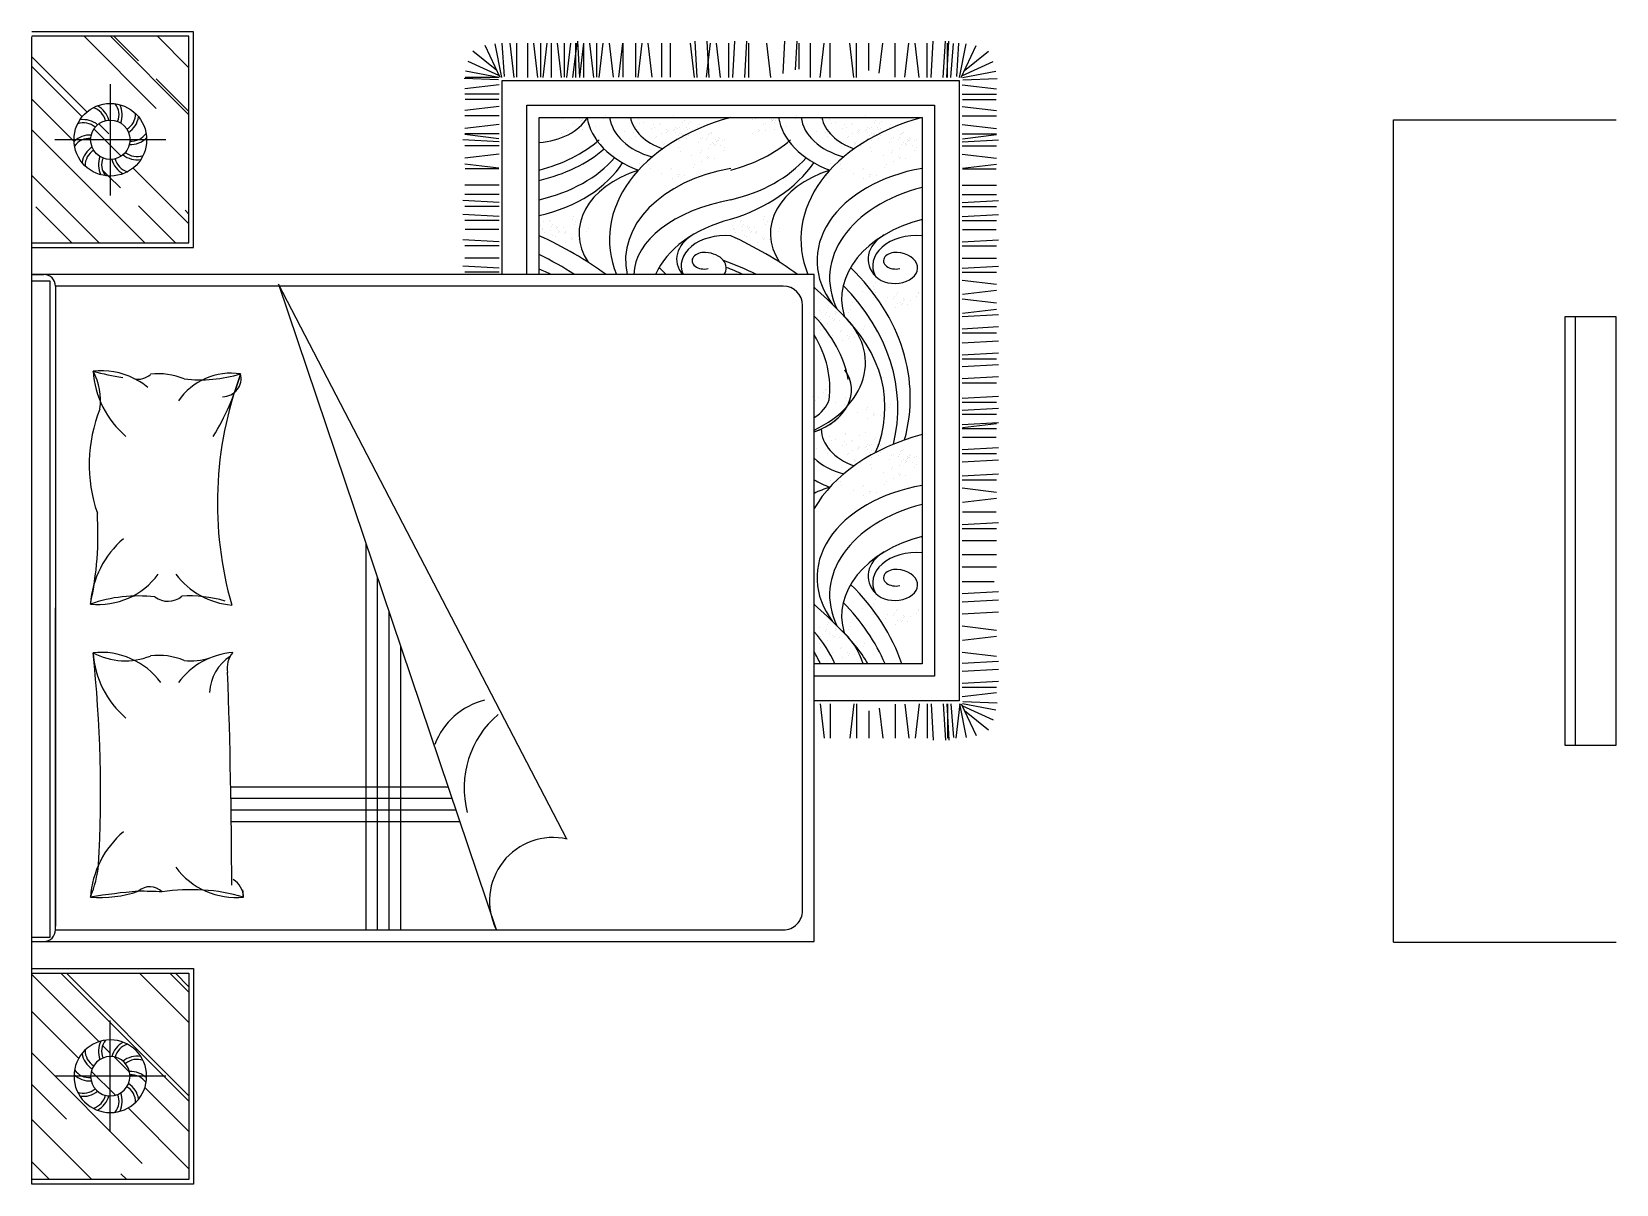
# Model space of a CAD drawing. Header units: millimetres. Extents: x 1 to 3701, y 26 to 2717.
import ezdxf

# ---------------------------------------------------------------- set-up
doc = ezdxf.new("R2010")
doc.units = ezdxf.units.MM
doc.layers.add('Furniture_家具', color=253, linetype='Continuous')

# ---------------------------------------------------------------- blocks, each defined once
blk = doc.blocks.new('床', base_point=(-0.1, 0))
at = {"layer": 'Furniture_家具'}
for p, q in [((377.9, 2691.2), (-0.1, 2691.2)), ((367.1, 2680.4), (-0.1, 2680.4)), ((-0.1, 0), (-0.1, 2679.3)), ((290.9, 2512.2), (122.7, 2680.4)), ((367.1, 2497.1), (183.8, 2680.4)), ((248.9, 2623), (191.4, 2680.4)), ((367.1, 2606.6), (293.3, 2680.4)), ((367.1, 2198), (367.1, 2680.4)), ((377.9, 2187.2), (377.9, 2691.2)), ((1103.5, 2586.9), (1098.8, 2664.3)), ((1126.2, 2584.4), (1116.8, 2664.4)), ((1133, 2585.1), (1133, 2664.3)), ((1158, 2584.4), (1158, 2664.4)), ((1181.8, 2584.4), (1172.3, 2664.4)), ((1188.6, 2585.1), (1188.6, 2664.3)), ((1194.1, 2584.4), (1203.5, 2664.4)), ((1213.5, 2584.4), (1213.5, 2664.4)), ((1237.3, 2584.4), (1227.9, 2664.4)), ((1244.1, 2585.1), (1244.1, 2664.3)), ((1249.7, 2584.4), (1259.1, 2664.4)), ((1263.8, 2584.4), (1273.3, 2664.4)), ((1270.1, 2584.4), (1270.1, 2664.4)), ((1279.6, 2584.4), (1274.9, 2669.1)), ((1279.8, 2585.1), (1289.2, 2664.4)), ((1289, 2584.4), (1289, 2664.4)), ((1312.8, 2584.4), (1303.4, 2664.4)), ((1319.6, 2585.1), (1319.6, 2664.3)), ((1325.2, 2584.4), (1334.6, 2664.4)), ((1358.2, 2585.1), (1348.7, 2664.4)), ((1370.5, 2585.1), (1380, 2664.4)), ((1380.9, 2585.1), (1380.9, 2664.3)), ((1410.3, 2585.1), (1410.3, 2664.3)), ((1415.9, 2584.4), (1425.3, 2664.4)), ((1448.9, 2585.1), (1439.5, 2664.4)), ((1471.6, 2585.1), (1471.6, 2664.3)), ((1491.6, 2585.1), (1491.6, 2664.3)), ((1547.3, 2584.4), (1537.9, 2664.4)), ((1553.4, 2584.4), (1548.7, 2669.1)), ((1575.6, 2585.1), (1585, 2664.4)), ((1581.7, 2584.4), (1577, 2669.1)), ((1608.6, 2584.4), (1599.2, 2664.4)), ((1627.5, 2584.4), (1627.5, 2664.4)), ((1636.9, 2584.4), (1641.6, 2669.1)), ((1665.2, 2584.4), (1669.9, 2669.1)), ((1674.6, 2584.4), (1674.6, 2664.4)), ((1725.8, 2584.4), (1716.3, 2664.4)), ((1754.6, 2593.8), (1758.8, 2669.1)), ((1783.3, 2601.8), (1787.1, 2669.1)), ((1791.8, 2603.5), (1791.8, 2664.4)), ((1818.1, 2584.4), (1818.1, 2664.3)), ((1840.7, 2584.4), (1850.2, 2664.4)), ((1864.1, 2584.4), (1864.1, 2664.3)), ((1919.9, 2584.4), (1910.5, 2664.4)), ((1925.4, 2584.4), (1925.4, 2664.3)), ((1954.9, 2600.6), (1954.9, 2664.3)), ((1978.7, 2594.3), (1987, 2664.4)), ((2016.2, 2585.1), (2016.2, 2664.3)), ((2038.9, 2585.1), (2048.3, 2664.4)), ((2071.9, 2584.4), (2062.5, 2664.4)), ((2090.8, 2584.4), (2090.8, 2664.4)), ((2100.2, 2584.4), (2104.9, 2669.1)), ((2128.5, 2584.4), (2133.2, 2669.1)), ((2137, 2584.4), (2141.7, 2669.1)), ((2137.9, 2584.4), (2137.9, 2664.4)), ((2160.3, 2586.9), (2165, 2664.3)), ((128.9, 2503.7), (-0.1, 2632.7)), ((1086, 2600.4), (1029.8, 2645.4)), ((1093.6, 2584.2), (1058.6, 2658.6)), ((1097.5, 2584.5), (1081.8, 2662.9)), ((2146.4, 2584.4), (2151.9, 2663.4)), ((2166.3, 2584.5), (2182, 2662.9)), ((2170.2, 2584.2), (2205.2, 2658.6)), ((2177.8, 2600.4), (2234.1, 2645.4)), ((117.5, 2492.1), (-0.1, 2609.8)), ((1090.9, 2583.9), (1013.1, 2598.7)), ((1090.8, 2588.9), (1018.8, 2621.8)), ((2173, 2588.9), (2245, 2621.8)), ((2173, 2583.9), (2250.8, 2598.7)), ((183.5, 2568.7), (183.5, 2309.1)), ((367.1, 2504.8), (290.9, 2581)), ((1090, 2578.8), (1009.5, 2581.9)), ((1091.5, 2567.1), (1011.5, 2557.6)), ((1091.5, 2567.1), (1011.5, 2557.6)), ((1090.9, 2584), (1011.7, 2584)), ((1098.4, 2124.1), (1098.4, 2577.5)), ((1098.4, 2577.5), (2165.4, 2577.5)), ((2165.4, 2577.5), (2165.4, 1128.7)), ((2172.3, 2567.1), (2252.3, 2557.6)), ((2173.8, 2578.8), (2254.3, 2581.9)), ((98.8, 2434.5), (-0.1, 2533.4)), ((1091.5, 2545.4), (1011.5, 2545.4)), ((1091.5, 2545.4), (1011.5, 2545.4)), ((1091.5, 2516.3), (1011.5, 2506.9)), ((1090.9, 2533.2), (1011.7, 2533.2)), ((1090.9, 2533.2), (1011.7, 2533.2)), ((1156, 2519.9), (2107.8, 2519.9)), ((1156, 2124.1), (1156, 2519.9)), ((2107.8, 2519.9), (2107.8, 1186.3)), ((2172.3, 2545.4), (2252.3, 2545.4)), ((2172.3, 2516.3), (2252.3, 2506.9)), ((2173, 2533.2), (2252.2, 2533.2)), ((1091.5, 2494.6), (1011.5, 2494.6)), ((1184.9, 2491.1), (2079, 2491.1)), ((1184.9, 2124.1), (1184.9, 2491.1)), ((1235.9, 2486.8), (1235.9, 2486.8)), ((1242.7, 2488.9), (1242.7, 2488.9)), ((1279.5, 2487.1), (1279.5, 2487.1)), ((1280.5, 2482), (1280.5, 2482)), ((1283, 2484.9), (1283, 2484.9)), ((1283, 2483.8), (1283, 2483.8)), ((1285.3, 2487.2), (1285.3, 2487.2)), ((1289.9, 2484.9), (1289.9, 2484.9)), ((1295.8, 2483.4), (1295.8, 2483.4)), ((1336.1, 2488.5), (1336.1, 2488.5)), ((1339.6, 2495.1), (1339.6, 2495.1)), ((1394.3, 2488.7), (1394.3, 2488.7)), ((1416.1, 2485.4), (1416.1, 2485.4)), ((1453.4, 2491.2), (1453.4, 2491.2)), ((1485.2, 2489.5), (1485.2, 2489.5)), ((1499.1, 2495.5), (1499.1, 2495.5)), ((1523.4, 2484.9), (1523.4, 2484.9)), ((1537.8, 2481.1), (1537.8, 2481.1)), ((1683, 2486.8), (1683, 2486.8)), ((1689.7, 2488.9), (1689.7, 2488.9)), ((1726.6, 2487.1), (1726.6, 2487.1)), ((1727.5, 2482), (1727.5, 2482)), ((1730, 2484.9), (1730, 2484.9)), ((1730, 2483.8), (1730, 2483.8)), ((1732.3, 2487.2), (1732.3, 2487.2)), ((1737, 2484.9), (1737, 2484.9)), ((1742.8, 2483.4), (1742.8, 2483.4)), ((1783.2, 2488.5), (1783.2, 2488.5)), ((1786.7, 2495.1), (1786.7, 2495.1)), ((1841.3, 2488.7), (1841.3, 2488.7)), ((1863.1, 2485.4), (1863.1, 2485.4)), ((1900.4, 2491.2), (1900.4, 2491.2)), ((1932.2, 2489.5), (1932.2, 2489.5)), ((1946.1, 2495.5), (1946.1, 2495.5)), ((1970.5, 2484.9), (1970.5, 2484.9)), ((1984.9, 2481.1), (1984.9, 2481.1)), ((2079, 2491.1), (2079, 1215.1)), ((2172.3, 2494.6), (2252.3, 2494.6)), ((264, 2198), (-0.1, 2462.1)), ((209, 2400.7), (145.3, 2464.4)), ((180.2, 2452.4), (156.5, 2476.1)), ((1091.5, 2474.4), (1011.5, 2465)), ((1091.5, 2452.7), (1011.5, 2452.7)), ((1090.9, 2441.4), (1011.5, 2450.8)), ((1236.8, 2452.4), (1236.8, 2452.4)), ((1249.7, 2463.5), (1249.7, 2463.5)), ((1250.7, 2458.4), (1250.7, 2458.4)), ((1253.2, 2461.3), (1253.2, 2461.3)), ((1262.5, 2475.4), (1262.5, 2475.4)), ((1266, 2459.7), (1266, 2459.7)), ((1266.6, 2476), (1266.6, 2476)), ((1286.4, 2478.3), (1286.4, 2478.3)), ((1286.4, 2462.5), (1286.4, 2462.5)), ((1299.4, 2473.6), (1299.4, 2473.6)), ((1300.3, 2468.5), (1300.3, 2468.5)), ((1302.9, 2471.4), (1302.9, 2471.4)), ((1315.7, 2469.9), (1315.7, 2469.9)), ((1384.4, 2458.3), (1384.4, 2458.3)), ((1406.2, 2455.1), (1406.2, 2455.1)), ((1408.6, 2471), (1408.6, 2471)), ((1409.8, 2446.3), (1409.8, 2446.3)), ((1419.8, 2476.7), (1419.8, 2476.7)), ((1429.1, 2478.5), (1429.1, 2478.5)), ((1446.4, 2465.2), (1446.4, 2465.2)), ((1450.9, 2475.3), (1450.9, 2475.3)), ((1454.5, 2466.5), (1454.5, 2466.5)), ((1456.9, 2443.3), (1456.9, 2443.3)), ((1459.1, 2446.7), (1459.1, 2446.7)), ((1466.8, 2473.7), (1466.8, 2473.7)), ((1469.1, 2477.1), (1469.1, 2477.1)), ((1470.3, 2452.4), (1470.3, 2452.4)), ((1481.1, 2455.1), (1481.1, 2455.1)), ((1483.2, 2463.5), (1483.2, 2463.5)), ((1484.2, 2458.4), (1484.2, 2458.4)), ((1486.7, 2461.3), (1486.7, 2461.3)), ((1499.5, 2459.7), (1499.5, 2459.7)), ((1501.6, 2463.6), (1501.6, 2463.6)), ((1503.6, 2454.9), (1503.6, 2454.9)), ((1503.9, 2467), (1503.9, 2467)), ((1505, 2442.3), (1505, 2442.3)), ((1508.6, 2465), (1508.6, 2465)), ((1510, 2447.9), (1510, 2447.9)), ((1513.5, 2468.4), (1513.5, 2468.4)), ((1513.5, 2454.5), (1513.5, 2454.5)), ((1518, 2453.3), (1518, 2453.3)), ((1518.9, 2448.2), (1518.9, 2448.2)), ((1520, 2478.3), (1520, 2478.3)), ((1521.5, 2451.2), (1521.5, 2451.2)), ((1525.4, 2451.7), (1525.4, 2451.7)), ((1527.9, 2467.6), (1527.9, 2467.6)), ((1529.1, 2442.9), (1529.1, 2442.9)), ((1530.4, 2461.8), (1530.4, 2461.8)), ((1532.8, 2477.7), (1532.8, 2477.7)), ((1534, 2453), (1534, 2453)), ((1534.3, 2449.6), (1534.3, 2449.6)), ((1535.3, 2465.2), (1535.3, 2465.2)), ((1539, 2456.4), (1539, 2456.4)), ((1554.7, 2468.2), (1554.7, 2468.2)), ((1558.2, 2474.8), (1558.2, 2474.8)), ((1565.6, 2445), (1565.6, 2445)), ((1578.4, 2443.3), (1578.4, 2443.3)), ((1581.1, 2450.1), (1581.1, 2450.1)), ((1583.3, 2453.5), (1583.3, 2453.5)), ((1586.1, 2453.4), (1586.1, 2453.4)), ((1588.3, 2456.8), (1588.3, 2456.8)), ((1602.4, 2443.2), (1602.4, 2443.2)), ((1683.8, 2452.4), (1683.8, 2452.4)), ((1696.7, 2463.5), (1696.7, 2463.5)), ((1697.7, 2458.4), (1697.7, 2458.4)), ((1700.2, 2461.3), (1700.2, 2461.3)), ((1709.6, 2475.4), (1709.6, 2475.4)), ((1713, 2459.7), (1713, 2459.7)), ((1713.6, 2476), (1713.6, 2476)), ((1733.5, 2478.3), (1733.5, 2478.3)), ((1733.5, 2462.5), (1733.5, 2462.5)), ((1746.4, 2473.6), (1746.4, 2473.6)), ((1747.4, 2468.5), (1747.4, 2468.5)), ((1749.9, 2471.4), (1749.9, 2471.4)), ((1762.7, 2469.9), (1762.7, 2469.9)), ((1831.4, 2458.3), (1831.4, 2458.3)), ((1853.2, 2455.1), (1853.2, 2455.1)), ((1855.7, 2471), (1855.7, 2471)), ((1856.9, 2446.3), (1856.9, 2446.3)), ((1866.8, 2476.7), (1866.8, 2476.7)), ((1876.1, 2478.5), (1876.1, 2478.5)), ((1893.4, 2465.2), (1893.4, 2465.2)), ((1897.9, 2475.3), (1897.9, 2475.3)), ((1901.6, 2466.5), (1901.6, 2466.5)), ((1903.9, 2443.3), (1903.9, 2443.3)), ((1906.2, 2446.7), (1906.2, 2446.7)), ((1913.9, 2473.7), (1913.9, 2473.7)), ((1916.1, 2477.1), (1916.1, 2477.1)), ((1917.3, 2452.4), (1917.3, 2452.4)), ((1928.2, 2455.1), (1928.2, 2455.1)), ((1930.2, 2463.5), (1930.2, 2463.5)), ((1931.2, 2458.4), (1931.2, 2458.4)), ((1933.7, 2461.3), (1933.7, 2461.3)), ((1946.5, 2459.7), (1946.5, 2459.7)), ((1948.6, 2463.6), (1948.6, 2463.6)), ((1950.6, 2454.9), (1950.6, 2454.9)), ((1950.9, 2467), (1950.9, 2467)), ((1952.1, 2442.3), (1952.1, 2442.3)), ((1955.6, 2465), (1955.6, 2465)), ((1957.1, 2447.9), (1957.1, 2447.9)), ((1960.6, 2468.4), (1960.6, 2468.4)), ((1960.6, 2454.5), (1960.6, 2454.5)), ((1965, 2453.3), (1965, 2453.3)), ((1966, 2448.2), (1966, 2448.2)), ((1967, 2478.3), (1967, 2478.3)), ((1968.5, 2451.2), (1968.5, 2451.2)), ((1972.4, 2451.7), (1972.4, 2451.7)), ((1974.9, 2467.6), (1974.9, 2467.6)), ((1976.1, 2442.9), (1976.1, 2442.9)), ((1977.4, 2461.8), (1977.4, 2461.8)), ((1979.9, 2477.7), (1979.9, 2477.7)), ((1981.1, 2453), (1981.1, 2453)), ((1981.3, 2449.6), (1981.3, 2449.6)), ((1982.4, 2465.2), (1982.4, 2465.2)), ((1986, 2456.4), (1986, 2456.4)), ((2001.8, 2468.2), (2001.8, 2468.2)), ((2005.3, 2474.8), (2005.3, 2474.8)), ((2012.6, 2445), (2012.6, 2445)), ((2025.4, 2443.3), (2025.4, 2443.3)), ((2028.1, 2450.1), (2028.1, 2450.1)), ((2030.4, 2453.5), (2030.4, 2453.5)), ((2033.1, 2453.4), (2033.1, 2453.4)), ((2035.4, 2456.8), (2035.4, 2456.8)), ((2049.5, 2443.2), (2049.5, 2443.2)), ((2172.3, 2474.4), (2252.3, 2465)), ((2172.3, 2452.7), (2252.3, 2452.7)), ((2173, 2441.4), (2252.3, 2450.8)), ((313.3, 2438.9), (53.7, 2438.9)), ((1091.5, 2433.9), (1006.8, 2438.6)), ((1091.5, 2424.4), (1011.5, 2424.4)), ((1091.5, 2405.6), (1011.5, 2396.1)), ((1436.4, 2434.8), (1436.4, 2434.8)), ((1460.3, 2422), (1460.3, 2422)), ((1473.3, 2433.1), (1473.3, 2433.1)), ((1474.2, 2428), (1474.2, 2428)), ((1476.7, 2430.9), (1476.7, 2430.9)), ((1488.7, 2424.5), (1488.7, 2424.5)), ((1489.5, 2429.4), (1489.5, 2429.4)), ((1510.5, 2421.3), (1510.5, 2421.3)), ((1513, 2437.2), (1513, 2437.2)), ((1514.2, 2412.5), (1514.2, 2412.5)), ((1555.7, 2431.5), (1555.7, 2431.5)), ((1560.6, 2441.6), (1560.6, 2441.6)), ((1561.2, 2409.5), (1561.2, 2409.5)), ((1563.5, 2412.9), (1563.5, 2412.9)), ((1576.1, 2439.9), (1576.1, 2439.9)), ((1579.6, 2418.6), (1579.6, 2418.6)), ((1584.5, 2428.8), (1584.5, 2428.8)), ((1589.5, 2432.1), (1589.5, 2432.1)), ((1592.5, 2429.7), (1592.5, 2429.7)), ((1593.5, 2424.6), (1593.5, 2424.6)), ((1596, 2427.5), (1596, 2427.5)), ((1597.5, 2439.8), (1597.5, 2439.8)), ((1598.4, 2434.7), (1598.4, 2434.7)), ((1600.9, 2437.7), (1600.9, 2437.7)), ((1603.4, 2438.1), (1603.4, 2438.1)), ((1605.9, 2441.1), (1605.9, 2441.1)), ((1608.8, 2426), (1608.8, 2426)), ((1613.8, 2436.1), (1613.8, 2436.1)), ((1614.3, 2414.2), (1614.3, 2414.2)), ((1617.8, 2420.8), (1617.8, 2420.8)), ((1618.7, 2439.5), (1618.7, 2439.5)), ((1883.5, 2434.8), (1883.5, 2434.8)), ((1907.4, 2422), (1907.4, 2422)), ((1920.3, 2433.1), (1920.3, 2433.1)), ((1921.3, 2428), (1921.3, 2428)), ((1923.8, 2430.9), (1923.8, 2430.9)), ((1935.7, 2424.5), (1935.7, 2424.5)), ((1936.6, 2429.4), (1936.6, 2429.4)), ((1957.5, 2421.3), (1957.5, 2421.3)), ((1960, 2437.2), (1960, 2437.2)), ((1961.2, 2412.5), (1961.2, 2412.5)), ((2002.7, 2431.5), (2002.7, 2431.5)), ((2007.7, 2441.6), (2007.7, 2441.6)), ((2008.3, 2409.5), (2008.3, 2409.5)), ((2010.5, 2412.9), (2010.5, 2412.9)), ((2023.2, 2439.9), (2023.2, 2439.9)), ((2026.6, 2418.6), (2026.6, 2418.6)), ((2031.6, 2428.8), (2031.6, 2428.8)), ((2036.5, 2432.1), (2036.5, 2432.1)), ((2039.5, 2429.7), (2039.5, 2429.7)), ((2040.5, 2424.6), (2040.5, 2424.6)), ((2043, 2427.5), (2043, 2427.5)), ((2044.5, 2439.8), (2044.5, 2439.8)), ((2045.5, 2434.7), (2045.5, 2434.7)), ((2048, 2437.7), (2048, 2437.7)), ((2050.4, 2438.1), (2050.4, 2438.1)), ((2053, 2441.1), (2053, 2441.1)), ((2055.8, 2426), (2055.8, 2426)), ((2060.8, 2436.1), (2060.8, 2436.1)), ((2061.4, 2414.2), (2061.4, 2414.2)), ((2064.9, 2420.8), (2064.9, 2420.8)), ((2065.8, 2439.5), (2065.8, 2439.5)), ((2172.3, 2433.9), (2257, 2438.6)), ((2172.3, 2424.4), (2252.3, 2424.4)), ((2172.3, 2405.6), (2252.3, 2396.1)), ((179.1, 2354.2), (165.1, 2368.2)), ((367.1, 2242.6), (236.7, 2372.9)), ((1090.9, 2372.6), (1011.5, 2382)), ((1090.9, 2371.1), (1011.7, 2371.1)), ((1419.1, 2384), (1419.1, 2384)), ((1440.9, 2380.8), (1440.9, 2380.8)), ((1443.4, 2396.7), (1443.4, 2396.7)), ((1444.6, 2372), (1444.6, 2372)), ((1491.7, 2369), (1491.7, 2369)), ((1493.9, 2372.4), (1493.9, 2372.4)), ((1540.8, 2401.1), (1540.8, 2401.1)), ((1544.8, 2373.7), (1544.8, 2373.7)), ((1548.3, 2380.3), (1548.3, 2380.3)), ((1564.7, 2388.3), (1564.7, 2388.3)), ((1577.6, 2399.3), (1577.6, 2399.3)), ((1578.6, 2394.2), (1578.6, 2394.2)), ((1581.1, 2397.2), (1581.1, 2397.2)), ((1593.9, 2395.6), (1593.9, 2395.6)), ((1866.2, 2384), (1866.2, 2384)), ((1888, 2380.8), (1888, 2380.8)), ((1890.5, 2396.7), (1890.5, 2396.7)), ((1891.6, 2372), (1891.6, 2372)), ((1938.7, 2369), (1938.7, 2369)), ((1941, 2372.4), (1941, 2372.4)), ((1987.8, 2401.1), (1987.8, 2401.1)), ((1991.8, 2373.7), (1991.8, 2373.7)), ((1995.3, 2380.3), (1995.3, 2380.3)), ((2011.7, 2388.3), (2011.7, 2388.3)), ((2024.6, 2399.3), (2024.6, 2399.3)), ((2025.6, 2394.2), (2025.6, 2394.2)), ((2028.1, 2397.2), (2028.1, 2397.2)), ((2040.9, 2395.6), (2040.9, 2395.6)), ((2173, 2372.6), (2252.3, 2382)), ((2173, 2371.1), (2252.2, 2371.1)), ((157.1, 2198), (-0.1, 2355.2)), ((206.9, 2326.4), (179.1, 2354.2)), ((1091.5, 2332.6), (1011.5, 2332.6)), ((1471.2, 2360.6), (1471.2, 2360.6)), ((1495.1, 2347.7), (1495.1, 2347.7)), ((1508.1, 2358.8), (1508.1, 2358.8)), ((1509, 2353.7), (1509, 2353.7)), ((1511.5, 2356.7), (1511.5, 2356.7)), ((1524.3, 2355.1), (1524.3, 2355.1)), ((1918.2, 2360.6), (1918.2, 2360.6)), ((1942.1, 2347.7), (1942.1, 2347.7)), ((1955.1, 2358.8), (1955.1, 2358.8)), ((1956.1, 2353.7), (1956.1, 2353.7)), ((1958.6, 2356.7), (1958.6, 2356.7)), ((1971.4, 2355.1), (1971.4, 2355.1)), ((2172.3, 2332.6), (2252.3, 2332.6)), ((1091.5, 2292.4), (1006.8, 2297.1)), ((1091.5, 2311.3), (1011.5, 2311.3)), ((2172.3, 2311.3), (2252.3, 2311.3)), ((2172.3, 2292.4), (2257, 2297.1)), ((93.4, 2198), (9.6, 2281.9)), ((335.3, 2198), (248.9, 2284.4)), ((367.1, 2265.5), (358.3, 2274.2)), ((1091.5, 2259.4), (1006.8, 2264.1)), ((1091.5, 2283), (1011.5, 2283)), ((1265.1, 2258.7), (1265.1, 2258.7)), ((1712.1, 2258.7), (1712.1, 2258.7)), ((2172.3, 2283), (2252.3, 2283)), ((2172.3, 2259.4), (2257, 2264.1)), ((1091.5, 2250), (1011.5, 2250)), ((1090.9, 2229.7), (1011.7, 2229.7)), ((1188, 2239), (1188, 2239)), ((1192.5, 2232.2), (1192.5, 2232.2)), ((1193, 2228.9), (1193, 2228.9)), ((1195, 2248.1), (1195, 2248.1)), ((1196.2, 2223.5), (1196.2, 2223.5)), ((1208.5, 2247.5), (1208.5, 2247.5)), ((1210.7, 2250.9), (1210.7, 2250.9)), ((1211.9, 2226.2), (1211.9, 2226.2)), ((1213.4, 2237.4), (1213.4, 2237.4)), ((1215.7, 2240.8), (1215.7, 2240.8)), ((1224.9, 2237.3), (1224.9, 2237.3)), ((1225.8, 2232.2), (1225.8, 2232.2)), ((1228.3, 2235.1), (1228.3, 2235.1)), ((1229.8, 2227.1), (1229.8, 2227.1)), ((1230.8, 2222), (1230.8, 2222)), ((1233.3, 2225), (1233.3, 2225)), ((1241.1, 2233.5), (1241.1, 2233.5)), ((1243.3, 2220.5), (1243.3, 2220.5)), ((1245.5, 2223.9), (1245.5, 2223.9)), ((1246.1, 2223.4), (1246.1, 2223.4)), ((1261.6, 2252.1), (1261.6, 2252.1)), ((1266.6, 2242), (1266.6, 2242)), ((1270.1, 2248.6), (1270.1, 2248.6)), ((1296.4, 2225.1), (1296.4, 2225.1)), ((1299.9, 2231.7), (1299.9, 2231.7)), ((1635.1, 2239), (1635.1, 2239)), ((1639.6, 2232.2), (1639.6, 2232.2)), ((1640, 2228.9), (1640, 2228.9)), ((1642.1, 2248.1), (1642.1, 2248.1)), ((1643.2, 2223.5), (1643.2, 2223.5)), ((1655.5, 2247.5), (1655.5, 2247.5)), ((1657.8, 2250.9), (1657.8, 2250.9)), ((1659, 2226.2), (1659, 2226.2)), ((1660.5, 2237.4), (1660.5, 2237.4)), ((1662.7, 2240.8), (1662.7, 2240.8)), ((1671.9, 2237.3), (1671.9, 2237.3)), ((1672.9, 2232.2), (1672.9, 2232.2)), ((1675.4, 2235.1), (1675.4, 2235.1)), ((1676.9, 2227.1), (1676.9, 2227.1)), ((1677.8, 2222), (1677.8, 2222)), ((1680.3, 2225), (1680.3, 2225)), ((1688.2, 2233.5), (1688.2, 2233.5)), ((1690.3, 2220.5), (1690.3, 2220.5)), ((1692.5, 2223.9), (1692.5, 2223.9)), ((1693.1, 2223.4), (1693.1, 2223.4)), ((1708.6, 2252.1), (1708.6, 2252.1)), ((1713.6, 2242), (1713.6, 2242)), ((1717.1, 2248.6), (1717.1, 2248.6)), ((1743.4, 2225.1), (1743.4, 2225.1)), ((1746.9, 2231.7), (1746.9, 2231.7)), ((2172.3, 2250), (2252.3, 2250)), ((2173, 2229.7), (2252.2, 2229.7)), ((-0.1, 2198), (367.1, 2198)), ((-0.1, 2187.2), (377.9, 2187.2)), ((1091.5, 2200.6), (1006.8, 2205.3)), ((1091.5, 2191.1), (1011.5, 2191.1)), ((1216.9, 2216.1), (1216.9, 2216.1)), ((1222.8, 2212), (1222.8, 2212)), ((1246.7, 2199.2), (1246.7, 2199.2)), ((1259.6, 2210.3), (1259.6, 2210.3)), ((1260.6, 2205.2), (1260.6, 2205.2)), ((1263.1, 2208.1), (1263.1, 2208.1)), ((1275.9, 2206.5), (1275.9, 2206.5)), ((1663.9, 2216.1), (1663.9, 2216.1)), ((1669.8, 2212), (1669.8, 2212)), ((1693.7, 2199.2), (1693.7, 2199.2)), ((1706.7, 2210.3), (1706.7, 2210.3)), ((1707.6, 2205.2), (1707.6, 2205.2)), ((1710.2, 2208.1), (1710.2, 2208.1)), ((1723, 2206.5), (1723, 2206.5)), ((2172.3, 2200.6), (2257, 2205.3)), ((2172.3, 2191.1), (2252.3, 2191.1)), ((1091.5, 2162.8), (1011.5, 2162.8)), ((2172.3, 2162.8), (2252.3, 2162.8)), ((1826.9, 2124.1), (-0.1, 2124.1)), ((-0.1, 2124.1), (28.5, 2124.1)), ((-0.1, 2109.6), (-0.1, 2124.1)), ((-0.1, 576.1), (-0.1, 2109.6)), ((-0.1, 2109.6), (42.1, 2109.6)), ((42.1, 2109.6), (42.1, 576.1)), ((1091.5, 2139.3), (1006.8, 2144)), ((1091.5, 2129.8), (1011.5, 2129.8)), ((1826.9, 567.1), (1826.9, 2124.1)), ((2172.3, 2139.3), (2257, 2144)), ((2172.3, 2129.8), (2252.3, 2129.8)), ((2172.3, 2111), (2252.3, 2101.5)), ((1754.9, 2097.1), (55.5, 2097.1)), ((55.5, 2097.1), (55.5, 1345.6)), ((576, 2101.4), (1084.4, 595.2)), ((1249.8, 806), (576, 2101.4)), ((1940.7, 2083.5), (1940.7, 2083.5)), ((1945.7, 2093.7), (1945.7, 2093.7)), ((1962.5, 2080.3), (1962.5, 2080.3)), ((1965, 2096.2), (1965, 2096.2)), ((1967.5, 2090.4), (1967.5, 2090.4)), ((1970, 2106.3), (1970, 2106.3)), ((1971.1, 2081.7), (1971.1, 2081.7)), ((2018.2, 2078.7), (2018.2, 2078.7)), ((2020.4, 2082.1), (2020.4, 2082.1)), ((2066.4, 2073.2), (2066.4, 2073.2)), ((2069.9, 2079.8), (2069.9, 2079.8)), ((2071.3, 2083.3), (2071.3, 2083.3)), ((2173, 2078), (2252.3, 2087.4)), ((1799.9, 639.1), (1799.9, 2052.1)), ((1838.7, 2039.8), (1838.7, 2039.8)), ((1859.2, 2048.3), (1859.2, 2048.3)), ((1861.5, 2051.7), (1861.5, 2051.7)), ((1875.6, 2038.1), (1875.6, 2038.1)), ((1879.1, 2035.9), (1879.1, 2035.9)), ((1907.4, 2036.1), (1907.4, 2036.1)), ((1910.9, 2042.7), (1910.9, 2042.7)), ((1912.3, 2052.9), (1912.3, 2052.9)), ((1915.8, 2059.5), (1915.8, 2059.5)), ((1966.2, 2071.5), (1966.2, 2071.5)), ((1992.8, 2060.1), (1992.8, 2060.1)), ((1997.7, 2070.2), (1997.7, 2070.2)), ((2013.2, 2068.6), (2013.2, 2068.6)), ((2015.5, 2072), (2015.5, 2072)), ((2016.7, 2047.3), (2016.7, 2047.3)), ((2021.6, 2057.4), (2021.6, 2057.4)), ((2029.6, 2058.3), (2029.6, 2058.3)), ((2030.6, 2053.2), (2030.6, 2053.2)), ((2033.1, 2056.2), (2033.1, 2056.2)), ((2034.6, 2068.5), (2034.6, 2068.5)), ((2035.5, 2063.4), (2035.5, 2063.4)), ((2038.1, 2066.3), (2038.1, 2066.3)), ((2045.9, 2054.6), (2045.9, 2054.6)), ((2050.9, 2064.7), (2050.9, 2064.7)), ((2172.3, 2067.2), (2252.3, 2057.8)), ((2173, 2034.2), (2252.3, 2043.6)), ((1833.8, 2023), (1833.8, 2023)), ((1838.3, 2002.7), (1838.3, 2002.7)), ((1840.8, 2018.6), (1840.8, 2018.6)), ((1854.2, 2031.4), (1854.2, 2031.4)), ((1856.5, 2034.8), (1856.5, 2034.8)), ((1857.7, 2010.1), (1857.7, 2010.1)), ((1862.7, 2027), (1862.7, 2027)), ((1870.6, 2021.2), (1870.6, 2021.2)), ((1871.6, 2016.1), (1871.6, 2016.1)), ((1874.1, 2019), (1874.1, 2019)), ((1876.6, 2033), (1876.6, 2033)), ((1886.9, 2017.5), (1886.9, 2017.5)), ((1891.9, 2034.3), (1891.9, 2034.3)), ((1945.6, 2002.1), (1945.6, 2002.1)), ((2172.3, 2026.1), (2257, 2030.8)), ((2172.3, 1997.8), (2257, 2002.5)), ((1842, 1993.9), (1842, 1993.9)), ((1868.6, 1982.5), (1868.6, 1982.5)), ((1889, 1990.9), (1889, 1990.9)), ((1891.3, 1994.3), (1891.3, 1994.3)), ((1892.5, 1969.6), (1892.5, 1969.6)), ((1905.4, 1980.7), (1905.4, 1980.7)), ((1906.4, 1975.6), (1906.4, 1975.6)), ((1908.9, 1978.5), (1908.9, 1978.5)), ((1921.7, 1977), (1921.7, 1977)), ((1942.2, 1995.6), (1942.2, 1995.6)), ((2172.3, 1988.4), (2252.3, 1988.4)), ((2172.3, 1964.8), (2257, 1969.5)), ((2172.3, 1936.5), (2257, 1941.2)), ((2172.3, 1927.1), (2252.3, 1927.1)), ((2172.3, 1909.4), (2257, 1914.2)), ((1853.1, 1854.6), (1853.1, 1854.6)), ((1856.5, 1856.8), (1856.5, 1856.8)), ((1856.5, 1856.8), (1856.5, 1856.8)), ((1856.5, 1856.8), (1856.5, 1856.8)), ((1856.5, 1856.8), (1856.5, 1856.8)), ((1856.5, 1856.8), (1856.5, 1856.8)), ((1856.5, 1856.8), (1856.5, 1856.8)), ((1860, 1863.4), (1860, 1863.4)), ((1860, 1863.4), (1860, 1863.4)), ((1860, 1863.4), (1860, 1863.4)), ((1860, 1863.4), (1860, 1863.4)), ((1860, 1863.4), (1860, 1863.4)), ((1860, 1863.4), (1860, 1863.4)), ((2172.3, 1881.2), (2257, 1885.9)), ((2172.3, 1871.7), (2252.3, 1871.7)), ((1823.3, 1839.8), (1823.3, 1839.8)), ((1823.3, 1839.8), (1823.3, 1839.8)), ((1823.3, 1839.8), (1823.3, 1839.8)), ((1823.3, 1839.8), (1823.3, 1839.8)), ((1823.3, 1839.8), (1823.3, 1839.8)), ((1823.3, 1839.8), (1823.3, 1839.8)), ((1829.1, 1829.4), (1829.1, 1829.4)), ((1836.1, 1838.2), (1836.1, 1838.2)), ((1836.1, 1838.2), (1836.1, 1838.2)), ((1836.1, 1838.2), (1836.1, 1838.2)), ((1836.1, 1838.2), (1836.1, 1838.2)), ((1836.1, 1838.2), (1836.1, 1838.2)), ((1836.1, 1838.2), (1836.1, 1838.2)), ((1849.6, 1848), (1849.6, 1848)), ((1876.3, 1824.7), (1876.3, 1824.7)), ((1876.3, 1824.7), (1876.3, 1824.7)), ((1876.3, 1824.7), (1876.3, 1824.7)), ((1898.1, 1821.5), (1898.1, 1821.5)), ((1898.1, 1821.5), (1898.1, 1821.5)), ((1898.1, 1821.5), (1898.1, 1821.5)), ((1900.6, 1837.4), (1900.6, 1837.4)), ((1900.6, 1837.4), (1900.6, 1837.4)), ((1900.6, 1837.4), (1900.6, 1837.4)), ((1951.1, 1813.1), (1951.1, 1813.1)), ((1951.1, 1813.1), (1951.1, 1813.1)), ((1951.1, 1813.1), (1951.1, 1813.1)), ((2001.9, 1814.3), (2001.9, 1814.3)), ((2001.9, 1814.3), (2001.9, 1814.3)), ((2001.9, 1814.3), (2001.9, 1814.3)), ((2005.4, 1820.9), (2005.4, 1820.9)), ((2005.4, 1820.9), (2005.4, 1820.9)), ((2005.4, 1820.9), (2005.4, 1820.9)), ((2172.3, 1835.5), (2257, 1840.3)), ((2172.3, 1826.1), (2252.3, 1826.1)), ((1901.8, 1812.7), (1901.8, 1812.7)), ((1901.8, 1812.7), (1901.8, 1812.7)), ((1901.8, 1812.7), (1901.8, 1812.7)), ((1928.4, 1801.2), (1928.4, 1801.2)), ((1928.4, 1801.2), (1928.4, 1801.2)), ((1928.4, 1801.2), (1928.4, 1801.2)), ((1948.8, 1809.7), (1948.8, 1809.7)), ((1948.8, 1809.7), (1948.8, 1809.7)), ((1948.8, 1809.7), (1948.8, 1809.7)), ((1952.3, 1788.4), (1952.3, 1788.4)), ((1952.3, 1788.4), (1952.3, 1788.4)), ((1952.3, 1788.4), (1952.3, 1788.4)), ((1965.2, 1799.5), (1965.2, 1799.5)), ((1965.2, 1799.5), (1965.2, 1799.5)), ((1965.2, 1799.5), (1965.2, 1799.5)), ((1966.2, 1794.4), (1966.2, 1794.4)), ((1966.2, 1794.4), (1966.2, 1794.4)), ((1966.2, 1794.4), (1966.2, 1794.4)), ((1968.7, 1797.3), (1968.7, 1797.3)), ((1968.7, 1797.3), (1968.7, 1797.3)), ((1968.7, 1797.3), (1968.7, 1797.3)), ((1981.5, 1795.8), (1981.5, 1795.8)), ((1981.5, 1795.8), (1981.5, 1795.8)), ((1981.5, 1795.8), (1981.5, 1795.8)), ((2172.3, 1807.2), (2257, 1812)), ((2172.3, 1797.8), (2252.3, 1797.8)), ((2172.3, 1774.2), (2257, 1779)), ((2173, 1767.3), (2252.3, 1776.7)), ((1841.3, 1748.5), (1841.3, 1748.5)), ((1863.1, 1745.3), (1863.1, 1745.3)), ((1900.4, 1751.1), (1900.4, 1751.1)), ((1901.1, 1753.7), (1901.1, 1753.7)), ((1932.2, 1749.4), (1932.2, 1749.4)), ((1946.1, 1755.4), (1946.1, 1755.4)), ((1970.5, 1744.8), (1970.5, 1744.8)), ((1984.9, 1741), (1984.9, 1741)), ((2172.3, 1764.8), (2252.3, 1764.8)), ((2173, 1744.5), (2252.2, 1744.5)), ((1831.4, 1718.2), (1831.4, 1718.2)), ((1853.2, 1714.9), (1853.2, 1714.9)), ((1855.7, 1730.8), (1855.7, 1730.8)), ((1856.9, 1706.1), (1856.9, 1706.1)), ((1866.8, 1736.5), (1866.8, 1736.5)), ((1876.1, 1738.4), (1876.1, 1738.4)), ((1893.4, 1725.1), (1893.4, 1725.1)), ((1897.9, 1735.2), (1897.9, 1735.2)), ((1901.6, 1726.4), (1901.6, 1726.4)), ((1903.9, 1703.2), (1903.9, 1703.2)), ((1906.2, 1706.6), (1906.2, 1706.6)), ((1913.9, 1733.6), (1913.9, 1733.6)), ((1916.1, 1737), (1916.1, 1737)), ((1917.3, 1712.3), (1917.3, 1712.3)), ((1928.2, 1715), (1928.2, 1715)), ((1930.2, 1723.3), (1930.2, 1723.3)), ((1931.2, 1718.2), (1931.2, 1718.2)), ((1933.7, 1721.2), (1933.7, 1721.2)), ((1946.5, 1719.6), (1946.5, 1719.6)), ((1948.6, 1723.4), (1948.6, 1723.4)), ((1950.6, 1714.8), (1950.6, 1714.8)), ((1950.9, 1726.8), (1950.9, 1726.8)), ((1952.1, 1702.1), (1952.1, 1702.1)), ((1955.6, 1724.9), (1955.6, 1724.9)), ((1957.1, 1707.8), (1957.1, 1707.8)), ((1960.6, 1728.3), (1960.6, 1728.3)), ((1960.6, 1714.4), (1960.6, 1714.4)), ((1965, 1713.2), (1965, 1713.2)), ((1966, 1708.1), (1966, 1708.1)), ((1967, 1738.2), (1967, 1738.2)), ((1968.5, 1711.1), (1968.5, 1711.1)), ((1972.4, 1711.5), (1972.4, 1711.5)), ((1974.9, 1727.4), (1974.9, 1727.4)), ((1976.1, 1702.8), (1976.1, 1702.8)), ((1977.4, 1721.7), (1977.4, 1721.7)), ((1979.9, 1737.6), (1979.9, 1737.6)), ((1981.1, 1712.9), (1981.1, 1712.9)), ((1981.3, 1709.5), (1981.3, 1709.5)), ((1982.4, 1725.1), (1982.4, 1725.1)), ((1986, 1716.3), (1986, 1716.3)), ((2001.8, 1728.1), (2001.8, 1728.1)), ((2005.3, 1734.7), (2005.3, 1734.7)), ((2012.6, 1704.8), (2012.6, 1704.8)), ((2025.4, 1703.2), (2025.4, 1703.2)), ((2028.1, 1709.9), (2028.1, 1709.9)), ((2030.4, 1713.3), (2030.4, 1713.3)), ((2033.1, 1713.3), (2033.1, 1713.3)), ((2035.4, 1716.7), (2035.4, 1716.7)), ((2049.5, 1703.1), (2049.5, 1703.1)), ((2172.3, 1715.4), (2257, 1720.1)), ((2172.3, 1706), (2252.3, 1706)), ((1883.5, 1694.7), (1883.5, 1694.7)), ((1907.4, 1681.9), (1907.4, 1681.9)), ((1920.3, 1693), (1920.3, 1693)), ((1921.3, 1687.9), (1921.3, 1687.9)), ((1923.8, 1690.8), (1923.8, 1690.8)), ((1935.7, 1684.4), (1935.7, 1684.4)), ((1936.6, 1689.2), (1936.6, 1689.2)), ((1957.5, 1681.2), (1957.5, 1681.2)), ((1960, 1697.1), (1960, 1697.1)), ((1961.2, 1672.4), (1961.2, 1672.4)), ((2002.7, 1691.3), (2002.7, 1691.3)), ((2007.7, 1701.5), (2007.7, 1701.5)), ((2008.3, 1669.4), (2008.3, 1669.4)), ((2010.5, 1672.8), (2010.5, 1672.8)), ((2023.2, 1699.8), (2023.2, 1699.8)), ((2026.6, 1678.5), (2026.6, 1678.5)), ((2031.6, 1688.6), (2031.6, 1688.6)), ((2036.5, 1692), (2036.5, 1692)), ((2039.5, 1689.6), (2039.5, 1689.6)), ((2040.5, 1684.5), (2040.5, 1684.5)), ((2043, 1687.4), (2043, 1687.4)), ((2044.5, 1699.7), (2044.5, 1699.7)), ((2045.5, 1694.6), (2045.5, 1694.6)), ((2048, 1697.6), (2048, 1697.6)), ((2050.4, 1698), (2050.4, 1698)), ((2053, 1700.9), (2053, 1700.9)), ((2055.8, 1685.8), (2055.8, 1685.8)), ((2060.8, 1696), (2060.8, 1696)), ((2061.4, 1674.1), (2061.4, 1674.1)), ((2064.9, 1680.7), (2064.9, 1680.7)), ((2065.8, 1699.4), (2065.8, 1699.4)), ((2172.3, 1687.1), (2257, 1691.8)), ((1866.2, 1643.9), (1866.2, 1643.9)), ((1888, 1640.6), (1888, 1640.6)), ((1890.5, 1656.6), (1890.5, 1656.6)), ((1891.6, 1631.9), (1891.6, 1631.9)), ((1938.7, 1628.9), (1938.7, 1628.9)), ((1941, 1632.3), (1941, 1632.3)), ((1987.8, 1661), (1987.8, 1661)), ((1991.8, 1633.5), (1991.8, 1633.5)), ((1995.3, 1640.1), (1995.3, 1640.1)), ((2011.7, 1648.1), (2011.7, 1648.1)), ((2024.6, 1659.2), (2024.6, 1659.2)), ((2025.6, 1654.1), (2025.6, 1654.1)), ((2028.1, 1657), (2028.1, 1657)), ((2040.9, 1655.5), (2040.9, 1655.5)), ((2172.3, 1654.1), (2257, 1658.8)), ((2172.3, 1644.7), (2252.3, 1644.7)), ((1918.2, 1620.4), (1918.2, 1620.4)), ((1942.1, 1607.6), (1942.1, 1607.6)), ((1955.1, 1618.7), (1955.1, 1618.7)), ((1956.1, 1613.6), (1956.1, 1613.6)), ((1958.6, 1616.5), (1958.6, 1616.5)), ((1971.4, 1614.9), (1971.4, 1614.9)), ((2172.3, 1625.8), (2252.3, 1616.4)), ((2173, 1592.8), (2252.3, 1602.2)), ((2173, 1570.1), (2252.2, 1570.1)), ((2172.3, 1540.9), (2257, 1545.6)), ((2172.3, 1531.5), (2252.3, 1531.5)), ((779.9, 1497.3), (779.9, 594.1)), ((2172.3, 1503.2), (2252.3, 1503.2)), ((2172.3, 1470.2), (2252.3, 1470.2)), ((806.9, 1417.3), (806.9, 594.1)), ((2172.3, 1441.9), (2252.3, 1441.9)), ((2172.3, 1407.4), (2247.6, 1407.4)), ((2172.3, 1379.1), (2257, 1383.8)), ((55.5, 1345.6), (55.5, 602.7)), ((55.5, 594.1), (55.5, 1345.6)), ((833.9, 1337.3), (833.9, 594.1)), ((1940.7, 1343.4), (1940.7, 1343.4)), ((1945.7, 1353.5), (1945.7, 1353.5)), ((1962.5, 1340.2), (1962.5, 1340.2)), ((1965, 1356.1), (1965, 1356.1)), ((1967.5, 1350.3), (1967.5, 1350.3)), ((1970, 1366.2), (1970, 1366.2)), ((1971.1, 1341.5), (1971.1, 1341.5)), ((2018.2, 1338.6), (2018.2, 1338.6)), ((2020.4, 1342), (2020.4, 1342)), ((2066.4, 1333.1), (2066.4, 1333.1)), ((2069.9, 1339.7), (2069.9, 1339.7)), ((2071.3, 1343.2), (2071.3, 1343.2)), ((2172.3, 1360.2), (2257, 1365)), ((2172.3, 1331.9), (2257, 1336.7)), ((1838.7, 1299.7), (1838.7, 1299.7)), ((1859.2, 1308.2), (1859.2, 1308.2)), ((1861.5, 1311.6), (1861.5, 1311.6)), ((1875.6, 1298), (1875.6, 1298)), ((1879.1, 1295.8), (1879.1, 1295.8)), ((1907.4, 1295.9), (1907.4, 1295.9)), ((1910.9, 1302.5), (1910.9, 1302.5)), ((1912.3, 1312.8), (1912.3, 1312.8)), ((1915.8, 1319.4), (1915.8, 1319.4)), ((1966.2, 1331.4), (1966.2, 1331.4)), ((1992.8, 1320), (1992.8, 1320)), ((1997.7, 1330.1), (1997.7, 1330.1)), ((2013.2, 1328.4), (2013.2, 1328.4)), ((2015.5, 1331.8), (2015.5, 1331.8)), ((2016.7, 1307.1), (2016.7, 1307.1)), ((2021.6, 1317.3), (2021.6, 1317.3)), ((2029.6, 1318.2), (2029.6, 1318.2)), ((2030.6, 1313.1), (2030.6, 1313.1)), ((2033.1, 1316.1), (2033.1, 1316.1)), ((2034.6, 1328.3), (2034.6, 1328.3)), ((2035.5, 1323.2), (2035.5, 1323.2)), ((2038.1, 1326.2), (2038.1, 1326.2)), ((2045.9, 1314.5), (2045.9, 1314.5)), ((2050.9, 1324.6), (2050.9, 1324.6)), ((2172.3, 1303.7), (2252.3, 1294.2)), ((1833.8, 1282.8), (1833.8, 1282.8)), ((1838.3, 1262.5), (1838.3, 1262.5)), ((1840.8, 1278.4), (1840.8, 1278.4)), ((1854.2, 1291.3), (1854.2, 1291.3)), ((1856.5, 1294.7), (1856.5, 1294.7)), ((1857.7, 1270), (1857.7, 1270)), ((1862.7, 1286.9), (1862.7, 1286.9)), ((1870.6, 1281.1), (1870.6, 1281.1)), ((1871.6, 1276), (1871.6, 1276)), ((1874.1, 1278.9), (1874.1, 1278.9)), ((1876.6, 1292.9), (1876.6, 1292.9)), ((1886.9, 1277.3), (1886.9, 1277.3)), ((1891.9, 1294.2), (1891.9, 1294.2)), ((1945.6, 1262), (1945.6, 1262)), ((2173, 1270.7), (2252.3, 1280.1)), ((860.9, 1257.3), (860.9, 594.1)), ((1842, 1253.7), (1842, 1253.7)), ((1868.6, 1242.3), (1868.6, 1242.3)), ((1889, 1250.8), (1889, 1250.8)), ((1891.3, 1254.2), (1891.3, 1254.2)), ((1892.5, 1229.5), (1892.5, 1229.5)), ((1905.4, 1240.6), (1905.4, 1240.6)), ((1906.4, 1235.5), (1906.4, 1235.5)), ((1908.9, 1238.4), (1908.9, 1238.4)), ((1921.7, 1236.8), (1921.7, 1236.8)), ((1942.2, 1255.4), (1942.2, 1255.4)), ((2172.3, 1242.4), (2252.3, 1232.9)), ((2172.3, 1217), (2257, 1221.7)), ((2079, 1215.1), (1826.9, 1215.1)), ((2107.8, 1186.3), (1826.9, 1186.3)), ((2172.3, 1198.2), (2257, 1202.9)), ((2172.3, 1169.9), (2257, 1174.6)), ((2172.3, 1160.9), (2252.3, 1160.9)), ((2172.3, 1139.2), (2252.3, 1148.6)), ((2165.4, 1128.7), (1826.9, 1128.7)), ((1840.7, 1121.8), (1850.2, 1041.8)), ((1864.1, 1121.8), (1864.1, 1042)), ((1919.9, 1121.8), (1910.5, 1041.8)), ((1925.4, 1121.8), (1925.4, 1042)), ((1978.7, 1111.9), (1987, 1041.8)), ((2016.2, 1121.2), (2016.2, 1042)), ((2038.9, 1121.2), (2048.3, 1041.8)), ((2071.9, 1121.8), (2062.5, 1041.8)), ((2090.8, 1121.8), (2090.8, 1041.8)), ((2100.2, 1121.8), (2104.9, 1037.1)), ((2128.5, 1121.8), (2133.2, 1037.1)), ((2137, 1121.8), (2141.7, 1037.1)), ((2137.9, 1121.8), (2137.9, 1041.8)), ((2137.9, 1121.8), (2137.9, 1041.8)), ((2146.4, 1121.8), (2151.9, 1042.9)), ((2167, 1121.8), (2157.6, 1041.8)), ((2166.3, 1121.8), (2182, 1043.3)), ((2170.2, 1122.1), (2205.2, 1047.7)), ((2173, 1122.3), (2250.8, 1107.5)), ((2173, 1117.4), (2245, 1084.4)), ((2173.8, 1127.4), (2254.3, 1124.4)), ((1954.9, 1105.7), (1954.9, 1042)), ((2177.8, 1105.9), (2234.1, 1060.8)), ((464.6, 928.4), (971.9, 928.4)), ((465.1, 901.4), (981, 901.4)), ((465.5, 874.4), (990.2, 874.4)), ((465.9, 847.4), (999.3, 847.4)), ((55.5, 594.1), (1754.9, 594.1)), ((42.1, 576.1), (-0.1, 576.1)), ((-0.1, 567.1), (1826.9, 567.1)), ((-0.1, 504), (377.9, 504)), ((-0.1, 493.2), (367.1, 493.2)), ((157.1, 332.9), (-0.1, 490.1)), ((367.1, 194.2), (68.1, 493.2)), ((367.1, 206.9), (80.8, 493.2)), ((367.1, 377.4), (251.3, 493.2)), ((367.1, 448.7), (322.6, 493.2)), ((367.1, 461.4), (335.4, 493.2)), ((367.1, 493.2), (367.1, 10.8)), ((377.9, 504), (377.9, 0)), ((109.6, 293.8), (-0.1, 403.5)), ((183.5, 122.5), (183.5, 382.1)), ((257.8, 48.9), (-0.1, 306.8)), ((183.5, 306.5), (165.6, 324.4)), ((228.5, 261.5), (192.6, 297.4)), ((195.5, 208), (139.1, 264.3)), ((80.9, 152), (-0.1, 233)), ((313.3, 252.3), (53.7, 252.3)), ((367.1, 122.9), (264.1, 225.9)), ((140.6, 10.8), (-0.1, 151.5)), ((367.1, 36.3), (225, 178.4)), ((41.3, 10.8), (-0.1, 52.2)), ((367.1, 10.8), (-0.1, 10.8)), ((222.1, 10.8), (208.2, 24.7)), ((377.9, 0), (-0.1, 0))]:
    blk.add_line(p, q, dxfattribs=at)
for centre, major_axis, ratio, start_param, end_param in [((183.5, 2438.9), (0, 84.8), 1, 1.570783429061595, 7.853968736241182), ((127.7, 2470.1), (38.5, 38.5), 1, 5.768492, 6.576924), ((162.2, 2497.5), (-29.4, 29.4), 1, 3.533628, 4.584977), ((156.7, 2497), (38.5, 38.5), 1, 5.140174, 5.948605), ((121.2, 2436.7), (-29.4, 29.4), 1, -1.49292, -0.441571), ((120, 2431.4), (38.5, 38.5), 1, 0.113625, 0.922057), ((183.5, 2438.9), (32.5, 32.5), 1, 2.355579387557157, 8.638764694736743), ((131.8, 2473.7), (-29.4, 29.4), 1, 4.161947, 5.213295), ((200.7, 2498.8), (-29.4, 29.4), 1, 2.90531, 3.956658), ((196, 2501.6), (-38.5, 38.5), 1, 2.941059, 3.74949), ((1169.9, 2525.1), (-137.2, 0), 0.68, 1.680153, 2.754293), ((1530.8, 2507.6), (235.3, 0), 0.68, 3.244645, 4.205018), ((1800.8, 2206.1), (-451.8, 0), 0.68, -1.187858, 0.270273), ((1511, 2500.5), (-162.2, 0), 0.68, 0.085465, 1.176881), ((1539.6, 2503.8), (-143, 0), 0.68, 0.13135, 1.08794), ((1977.9, 2507.6), (-235.3, 0), 0.68, 0.103053, 1.063425), ((2247.8, 2206.1), (-451.8, 0), 0.68, -1.187858, 0.270273), ((1958, 2500.5), (162.2, 0), 0.68, 3.227058, 4.318474), ((1986.6, 2503.8), (-143, 0), 0.68, 0.13135, 1.08794), ((136.5, 2395.5), (-38.5, 38.5), 1, -0.828852, -0.020421), ((134.4, 2400.5), (-29.4, 29.4), 1, -0.864602, 0.186747), ((230.5, 2482.3), (-38.5, 38.5), 1, 2.31274, 3.121172), ((232.6, 2477.3), (-29.4, 29.4), 1, 2.276991, 3.32834), ((171, 2376.2), (-38.5, 38.5), 1, -0.200534, 0.607898), ((166.3, 2378.9), (29.4, 29.4), 1, 1.334513, 2.385862), ((245.8, 2441.1), (29.4, 29.4), 1, 3.219469, 4.270818), ((1068.1, 2574.6), (325.3, 0), 0.68, -1.203327, -0.661935), ((1079.7, 2553.4), (-325.3, 0), 0.68, 1.900046, 2.479658), ((1515.1, 2574.6), (-325.3, 0), 0.68, 1.938265, 2.479658), ((210.3, 2380.8), (-38.5, 38.5), 1, 0.427785, 1.236216), ((204.8, 2380.3), (-29.4, 29.4), 1, 0.392035, 1.443384), ((239.3, 2407.6), (38.5, 38.5), 1, 2.626899, 3.435331), ((235.2, 2404), (-29.4, 29.4), 1, 1.020354, 2.071703), ((247, 2446.4), (-38.5, 38.5), 1, 1.684422, 2.492853), ((1079.7, 2508.1), (-325.3, 0), 0.68, 1.900046, 2.614747), ((1079.7, 2471), (-325.3, 0), 0.68, 1.900046, 2.742661), ((1714.2, 2156.4), (327.7, 0), 0.68, 1.824393, 3.286877), ((1526.8, 2508.1), (-325.3, 0), 0.68, 1.900046, 2.614747), ((1526.8, 2471), (336.1, 53.9), 0.695517, -1.365779, -0.592981), ((2161.2, 2156.4), (-327.7, 0), 0.68, -1.3172, 0.476403), ((1517.6, 2219.9), (239.8, 0), 0.68, 2.006169, 3.565187), ((1964.6, 2219.9), (239.8, 0), 0.68, 2.006169, 3.565187), ((1749.3, 2115.6), (-343.7, 6.6), 0.56205, -1.21172, -0.009991), ((2196.3, 2115.6), (333.3, 0), 0.68, 1.930561, 3.464283), ((1737.6, 2066.8), (-293.6, 0), 0.68, -1.202649, -0.291361), ((2184.7, 2066.8), (293.6, 0), 0.68, 1.938944, 3.339184), ((691.3, 1714.7), (-885.8, 0), 0.68, 3.889042, 4.121316), ((1615.1, 2160.4), (-109.3, 0), 0.68, -0.857225, 0.510665), ((1619.7, 2145), (103.3, 0), 0.68, 1.452316, 3.443984), ((1138.4, 1714.7), (885.8, 0), 0.68, 0.74745, 0.979724), ((2062.2, 2160.4), (-109.3, 0), 0.68, -0.857225, 0.584538), ((2066.8, 2145), (103.3, 0), 0.68, 1.452316, 3.50566), ((793.4, 1794.4), (677.8, 0), 0.68, 0.797284, 0.954936), ((1570.4, 2156.4), (28.5, 0), 0.68, 1.462497, 5.046281), ((1568.3, 2139.6), (-53.3, 0), 0.68, 2.699719, 4.61377), ((1240.4, 1794.4), (669.5, 61), 0.610498, 0.775553, 0.922405), ((2015.3, 2139.6), (53.3, 0), 0.68, 3.732151, 7.755362), ((2017.5, 2156.4), (-28.5, 0), 0.68, 4.60409, 8.187873), ((28.5, 2097.1), (19.1, 19.1), 1, 5.497787, 7.068583), ((937.6, 1857.9), (-479, 0), 0.68, 4.098319, 4.169944), ((815.7, 1836.2), (-788.7, 0), 0.68, 3.708209, 3.745484), ((1384.7, 1857.9), (-479, 0), 0.68, 4.098319, 4.195025), ((1262.7, 1836.2), (788.7, 0), 0.68, -0.183884, 0.603892), ((1754.9, 2052.1), (0, 45), 1, -1.570662, 0.000134), ((2247.8, 2206.1), (-451.8, 0), 0.68, 0.371967, 0.378107), ((1138.4, 1714.7), (-885.8, 0), 0.68, 3.707541, 3.821959), ((1261, 1812.1), (761.2, 0), 0.68, -0.162865, 0.587023), ((1662.8, 1918.3), (-283.9, 0), 0.68, 2.187045, 3.807803), ((1430.7, 1814.1), (561.6, 0), 0.68, -0.280078, 0.625379), ((1240.4, 1794.4), (669.5, 61), 0.610498, 0.057542, 0.450689), ((1384.7, 1857.9), (-479, 0), 0.68, 3.058537, 3.53602), ((161.1, 1724.8), (0, 174.9), 1, -0.458543, 0.102629), ((20, 1830.8), (-0.1, 140.7), 1, 4.565179, 5.21642), ((363, 1914.2), (0.1, 220.5), 1, 1.641198, 2.436513), ((274.5, 2345.2), (-0.3, 465.3), 1, 2.854753, 3.006994), ((248.9, 1921.2), (-29.2, 29.2), 1, 2.100514, 3.111371), ((297, 1741.2), (0, 151.3), 1, -0.400981, 0.13169), ((465.1, 1745.4), (0, 148.5), 1, -0.152425, 0.973227), ((392.3, 2215.5), (0, 337.1), 1, 3.033939, 3.428489), ((1300.4, 1590.8), (0, 866.8), 1, 1.215601, 1.849372), ((-64.5, 2047.3), (-0.9, 573.6), 1, 4.158402, 4.437024), ((445.9, 1882), (0, 43), 1, 3.137223, 4.952875), ((1751.6, 1854.5), (-162.3, 0), 0.68, 2.0532, 3.581662), ((161.1, 1724.8), (-123.7, 123.7), 1, -1.467116, -1.243771), ((1747.9, 1849.4), (-117.3, 0), 0.68, 2.309358, 2.913048), ((1751.6, 1854.5), (162.3, 0), 0.68, -1.088393, -0.353857), ((483.2, 1680.6), (0, 349), 1, 1.190415, 1.902145), ((2247.8, 1466), (451.8, 0), 0.68, 1.953734, 2.769626), ((1986.6, 1763.7), (143, 0), 0.68, 3.14258, 4.229533), ((1958, 1760.4), (162.2, 0), 0.68, 3.770744, 4.318474), ((2161.2, 1416.2), (327.7, 0), 0.68, 1.824393, 3.617996), ((1977.9, 1767.4), (235.3, 0), 0.68, 4.015924, 4.205018), ((1964.6, 1479.8), (239.8, 0), 0.68, 2.006169, 2.182797), ((-615.8, 1518.4), (0.1, 770.5), 1, 4.49856, 4.775799), ((2196.3, 1375.5), (333.3, 0), 0.68, 1.930561, 3.464283), ((357.1, 1339.4), (-0.2, 220.5), 1, 0.704393, 1.499708), ((2184.7, 1326.6), (293.6, 0), 0.68, 1.938944, 3.339184), ((2062.2, 1420.3), (-109.3, 0), 0.68, -0.857225, 0.584538), ((2066.8, 1404.9), (103.3, 0), 0.68, 1.452316, 3.50566), ((155.1, 1528.8), (0, 174.9), 1, 3.038614, 4.073923), ((482.7, 1535.3), (0.1, 183.6), 1, 2.219194, 3.056433), ((2015.3, 1399.5), (53.3, 0), 0.68, 3.732151, 7.755362), ((2017.5, 1416.3), (-28.5, 0), 0.68, 4.60409, 8.187873), ((249, 1033.3), (0, 340.4), 1, -0.113515, 0.334895), ((317.9, 1410.4), (0, 49.2), 1, 2.480426, 3.856072), ((368.5, 1076.8), (0, 296.9), 1, -0.282844, 0.062032), ((1262.7, 1096.1), (788.7, 0), 0.68, 0.223821, 0.603892), ((2247.8, 1466), (-451.8, 0), 0.68, 0.371967, 0.378107), ((1138.4, 974.5), (885.8, 0), 0.68, 0.565948, 0.680366), ((1261, 1072), (761.2, 0), 0.68, 0.280235, 0.587023), ((1662.8, 1178.2), (283.9, 0), 0.68, 0.192534, 0.666211), ((1430.7, 1074), (561.6, 0), 0.68, 0.378672, 0.625379), ((1240.4, 1054.2), (651.7, 104.1), 0.59432, 0.150104, 0.365738), ((161.1, 1067.2), (0, 174.9), 1, -0.932538, 0.102772), ((-2881.6, 914.7), (0.2, 3042.3), 1, 4.656838, 4.819972), ((218.3, 1381.3), (0, 159.1), 1, 2.648765, 3.520114), ((363, 1256.6), (0.1, 220.5), 1, 1.641281, 2.436596), ((297, 1083.6), (0, 151.3), 1, -0.400987, 0.131683), ((482.8, 1067.2), (0, 174.9), 1, 0.075378, 0.932523), ((369.8, 1387.3), (0, 165), 1, 3.058454, 3.425092), ((524.7, 1141.8), (0.2, 110), 1, 0.588511, 1.510855), ((510.6, 1206.1), (0, 54.3), 1, 0.857647, 1.769951), ((1384.7, 1117.8), (-479, 0), 0.68, 3.445171, 3.53602), ((-14702.5, 652.2), (-0.5, 15169.7), 1, -1.56779, -1.53501), ((1098.6, 967.2), (-0.1, 168.4), 1, 0.247289, 1.206084), ((1237, 924.7), (0, 227.4), 1, 0.709287, 1.821799), ((357.1, 655.2), (-0.2, 220.5), 1, 0.704483, 1.499798), ((1217.2, 661.3), (0, 148.4), 1, -0.221541, 2.032281), ((-108, 772.1), (0.3, 265.3), 1, 4.320959, 4.613286), ((476.8, 844.6), (0, 174.9), 1, 2.20919, 3.2445), ((443.6, 667.6), (0, 51.3), 1, -1.509532, -0.548374), ((159.9, 947.3), (0, 277.6), 1, 3.059524, 3.467745), ((372.3, -783.2), (-0.2, 1472.7), 1, 0.083796, 0.16023), ((275.8, 654.6), (0, 40.2), 1, -0.794835, 0.73578), ((207.7, -1440.7), (3.9, 2125.6), 1, -0.043697, -0.017567), ((372, 241.9), (0, 446), 1, -0.278808, 0.151988), ((274.8, 655.2), (155.9, 155.9), 1, 5.567826, 5.643377), ((1754.9, 639.1), (0, 45), 1, 3.141531, 4.712328), ((28.5, 594.1), (-19.1, 19.1), 1, 2.356194, 3.926991), ((183.5, 252.3), (0, 84.8), 1, 1.570786, 7.853971), ((210.3, 310.4), (38.5, 38.5), 1, 1.905376, 2.713808), ((204.8, 310.9), (29.4, 29.4), 1, 1.698208, 2.749557), ((171, 315), (38.5, 38.5), 1, 2.533695, 3.342127), ((166.3, 312.3), (-29.4, 29.4), 1, 0.755731, 1.807079), ((183.5, 252.3), (32.5, 32.5), 1, 2.354951, 8.638136), ((239.3, 283.6), (-38.5, 38.5), 1, -0.293738, 0.514693), ((235.2, 287.2), (29.4, 29.4), 1, 1.06989, 2.121239), ((247, 244.8), (38.5, 38.5), 1, 0.648739, 1.457171), ((134.4, 290.7), (29.4, 29.4), 1, 2.954845, 4.006194), ((245.8, 250.1), (-29.4, 29.4), 1, -1.129225, -0.077876), ((230.5, 208.9), (-38.5, 38.5), 1, -1.550375, -0.741944), ((136.5, 295.7), (38.5, 38.5), 1, 3.162014, 3.970445), ((121.2, 254.5), (29.4, 29.4), 1, 3.583164, 4.634513), ((200.7, 192.4), (29.4, 29.4), 1, 5.46812, 6.519468), ((196, 189.6), (38.5, 38.5), 1, 5.675288, 6.483719), ((232.6, 213.9), (29.4, 29.4), 1, 6.096438, 7.147787), ((120, 259.8), (38.5, 38.5), 1, 3.790332, 4.598764), ((131.8, 217.5), (29.4, 29.4), 1, 4.211482, 5.262831), ((127.7, 221.1), (-38.5, 38.5), 1, 2.847854, 3.656286), ((162.2, 193.7), (29.4, 29.4), 1, 4.839801, 5.89115), ((156.7, 194.2), (-38.5, 38.5), 1, 3.476173, 4.284604)]:
    blk.add_ellipse(centre, major_axis=major_axis, ratio=ratio, start_param=start_param, end_param=end_param, dxfattribs=at)
blk = doc.blocks.new('电视柜', base_point=(3179.9, 565.3))
at = {"layer": 'Furniture_家具'}
for p, q in [((3179.9, 565.3), (3179.9, 2485.3)), ((3179.9, 2485.3), (3699.9, 2485.3)), ((3579.9, 2025.3), (3579.9, 1025.3)), ((3699.9, 2025.3), (3579.9, 2025.3)), ((3604.8, 1025.3), (3604.8, 2025.3)), ((3699.9, 1025.3), (3699.9, 2025.3)), ((3579.9, 1025.3), (3699.9, 1025.3)), ((3179.9, 565.3), (3699.9, 565.3))]:
    blk.add_line(p, q, dxfattribs=at)

msp = doc.modelspace()

# ---------------------------------------------------------------- block references
at = {"color": 7, "linetype": 'Continuous', "lineweight": 70, "ltscale": 113.244257}
for name, p in [('床', (0.7, 25.7)), ('电视柜', (3180.7, 590.9))]:
    msp.add_blockref(name, p, dxfattribs=at)

doc.saveas('drawing.dxf')
